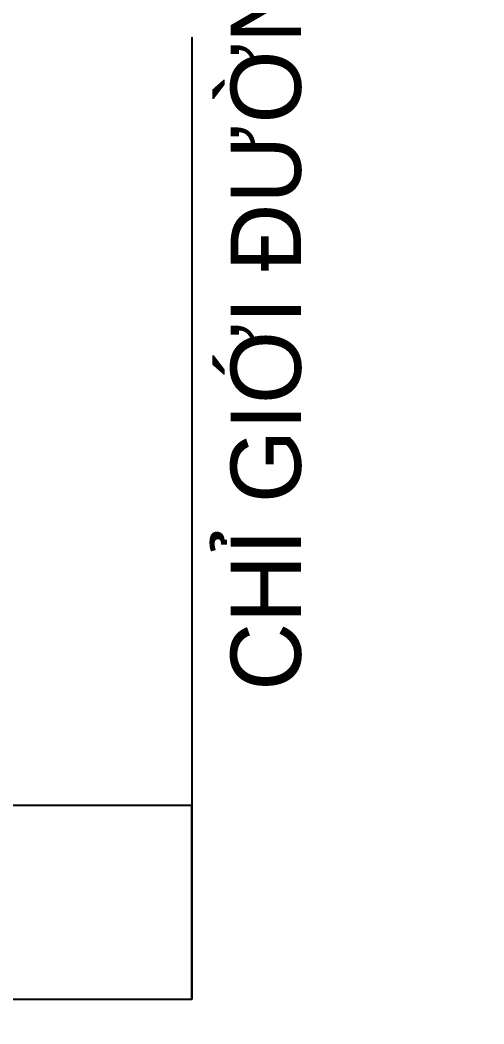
# Model space of a CAD drawing. Header units: metres. Extents: x 563124 to 573994, y 2062953 to 2068466.
# Drawn here: x 569014.88 to 569026.44, y 2065860.95 to 2065885.98 of the extents above; entities that cross this region are included whole.
import ezdxf

# ---------------------------------------------------------------- set-up
doc = ezdxf.new("R2010")
doc.units = ezdxf.units.M
doc.layers.add('ghichieudai', color=7, linetype='CONTINUOUS')
doc.layers.add('MATCATDUONG', color=8, linetype='CONTINUOUS')
doc.styles.add('KTEN', font='VHAVAN.ttf')

msp = doc.modelspace()

# ---------------------------------------------------------------- wipeouts: each hides what was drawn before it
msp.add_wipeout([(568538.555, 2065837.116), (569134.391, 2065836.361), (569131.193, 2065953.825), (568779.004, 2065956.683), (568600.602, 2065960.315)]).dxf.layer = 'ghichieudai'

# ---------------------------------------------------------------- next in the draw order: linework, layer by layer
at = {"layer": 'MATCATDUONG', "color": 40, "linetype": 'Continuous', "extrusion": (-3.31378e-12, 1.1371e-08, 1)}
msp.add_line((569019.168, 2065885.554, 0), (569019.168, 2065866.561), dxfattribs=at)
at = {"layer": 'MATCATDUONG', "color": 40, "linetype": 'Continuous'}
msp.add_lwpolyline([(569019.168, 2065866.561), (569019.168, 2065861.561)], dxfattribs=at)
msp.add_lwpolyline([(569019.168, 2065866.393), (568995.168, 2065866.393), (568995.168, 2065865.961), (568995.168, 2065865.361), (568971.168, 2065865.752), (568947.168, 2065865.361), (568947.168, 2065865.961), (568947.168, 2065866.393), (568923.168, 2065866.393), (568923.168, 2065861.561), (569019.168, 2065861.561)], close=True, dxfattribs=at)

# ---------------------------------------------------------------- next in the draw order: texts
at = {"layer": 'MATCATDUONG', "color": 7, "linetype": 'Continuous', "extrusion": (-3.31378e-12, 1.1371e-08, 1), "style": 'KTEN'}
msp.add_text('chØ giíi ®\xadêng ®á', height=1.75, rotation=90, dxfattribs=at).set_placement((569021.882, 2065869.256, 0.023))

doc.saveas('drawing.dxf')
